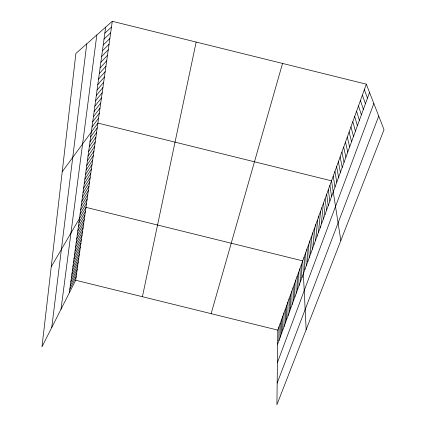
<?xml version="1.0" encoding="UTF-8"?>
<svg xmlns="http://www.w3.org/2000/svg" width="426" height="426" viewBox="0 0 426 426"><rect width="100%" height="100%" fill="white"/><g stroke="black" fill="none" stroke-linecap="round" stroke-linejoin="round"><path stroke-width="0.64" d="M282.747 330.187L282.763 316.326M281.453 333.728L281.506 319.809M280.17 337.243L280.26 323.27M278.897 340.731L279.025 326.705M366.328 84.172L277.8 330.113L276.916 404.7L384.012 129.664L366.328 84.172L112.294 21.3L75.887 53.442L41.988 346.785L75.684 280.244L112.294 21.3M51.748 327.509L86.76 43.846M61.014 309.217L96.824 34.959M69.321 292.806L105.659 27.163M142.406 296.709L196.168 42.057M211.126 313.664L282.539 63.431M277.63 344.197L369.555 92.469M277.417 362.59L373.842 103.502M277.172 383.096L378.735 116.08M69.821 289.153L76.19 276.655M70.322 285.473L76.701 273.039M70.833 281.762L77.218 269.397M71.344 278.024L77.734 265.728M71.856 274.264L78.256 262.033M72.377 270.467L78.783 258.316M72.899 266.649L79.316 254.567M73.426 262.799L79.848 250.786M73.959 258.923L80.386 246.984M74.491 255.014L80.929 243.155M75.029 251.074L81.472 239.295M75.572 247.107L82.021 235.402M76.121 243.108L82.575 231.488M76.669 239.077L83.134 227.537M77.228 235.014L83.698 223.565M77.788 230.924L84.263 219.555M78.352 226.797L84.833 215.519M78.916 222.644L85.408 211.45M51.242 266.719L85.988 207.355L302.721 260.872L306.156 329.618M80.067 214.23L86.574 203.223M80.652 209.975L87.16 199.059M81.238 205.683L87.756 194.868M81.829 201.36L88.352 190.64M82.426 196.998L88.954 186.38M83.027 192.605L89.561 182.088M83.634 188.175L90.174 177.764M84.241 183.712L90.791 173.403M84.859 179.208L91.409 169.01M85.482 174.671L92.037 164.58M86.105 170.091L92.666 160.117M86.739 165.48L93.305 155.618M87.373 160.826L93.944 151.081M88.017 156.134L94.593 146.512M88.661 151.406L95.243 141.901M89.316 146.635L95.903 137.252M89.971 141.826L96.564 132.566M90.637 136.97L97.229 127.848M62.217 171.742L97.905 123.082L331.534 180.837L340.827 240.568M92 126.996L98.603 118.135M92.703 121.868L99.311 113.146M93.411 116.692L100.019 108.113M94.125 111.468L100.738 103.039M94.844 106.202L101.463 97.921M95.573 100.887L102.192 92.756M96.308 95.52L102.927 87.548M97.048 90.11L103.672 82.293M97.794 84.646L104.423 76.989M98.55 79.135L105.179 71.643M99.311 73.576L105.941 66.248M100.078 67.963L106.708 60.806M100.85 62.292L107.485 55.316M101.633 56.573L108.268 49.773M102.426 50.8L109.061 44.182M103.22 44.975L109.86 38.537M104.024 39.096L110.664 32.845M104.839 33.153L111.479 27.099M75.684 280.244L277.8 330.113M364.347 89.678L367.478 98.145M362.382 95.131L365.423 103.774M360.433 100.541L363.389 109.344M358.506 105.898L361.37 114.866M356.594 111.207L359.374 120.334M354.698 116.474L357.398 125.755M352.824 121.687L355.438 131.123M350.96 126.857L353.495 136.442M349.118 131.98L351.567 141.714M347.291 137.06L349.661 146.938M345.475 142.092L347.77 152.109M343.681 147.082L345.901 157.237M341.902 152.029L344.043 162.322M340.134 156.933L342.206 167.359M338.382 161.795L340.385 172.349M336.652 166.619L338.574 177.296M334.932 171.396L336.785 182.2M333.223 176.135L335.012 187.062M329.905 185.358L331.556 196.514M328.292 189.842L329.878 201.115M326.689 194.293L328.217 205.673M325.102 198.708L326.566 210.188M323.526 203.085L324.926 214.672M321.96 207.425L323.302 219.118M320.411 211.733L321.694 223.528M318.872 216.009L320.096 227.899M317.343 220.247L318.515 232.239M315.831 224.454L316.944 236.536M314.329 228.629L315.384 240.807M312.838 232.772L313.84 245.035M311.358 236.877L312.306 249.237M309.894 240.956L310.788 253.401M308.435 245.003L309.276 257.528M306.992 249.013L307.78 261.628M305.554 252.996L306.299 265.691M304.132 256.953L304.824 269.727M301.32 264.77L301.912 277.699M299.931 268.63L300.474 281.639M298.551 272.464L299.047 285.548M297.178 276.272L297.63 289.424M295.82 280.047L296.224 293.274M294.472 283.796L294.829 297.092M293.131 287.518L293.45 300.884M291.799 291.214L292.076 304.643M290.479 294.877L290.713 308.376M289.169 298.519L289.361 312.077M287.87 302.13L288.019 315.757M286.581 305.719L286.687 319.404M285.298 309.281L285.361 323.025M284.025 312.817L284.051 326.62"/></g></svg>
